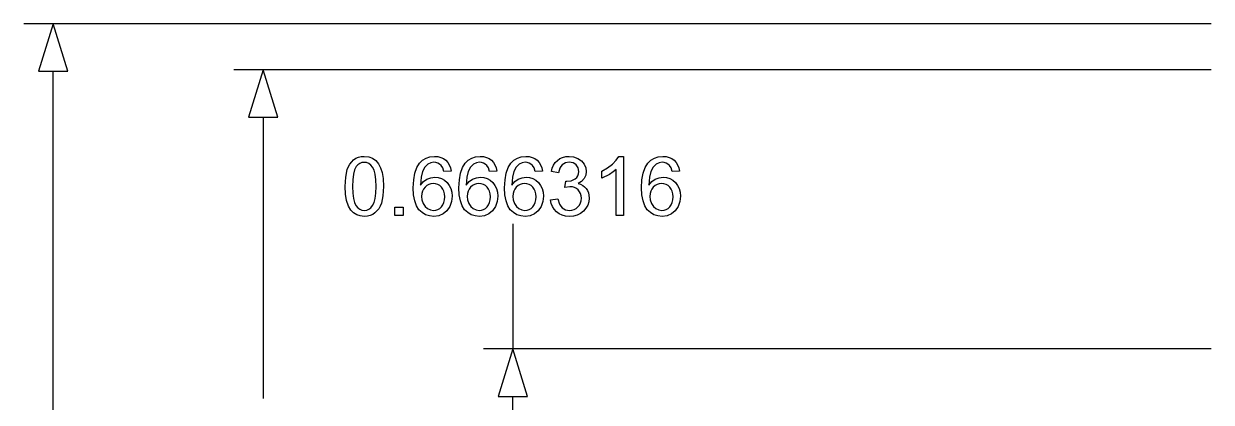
# Model space of a CAD drawing. Extents: x -0.57 to 3.06, y 0.01 to 2.07.
# Drawn here: x -0.46 to 0.49, y 1.124 to 1.426 of the extents above; entities that cross this region are included whole.
import ezdxf

# ---------------------------------------------------------------- set-up
doc = ezdxf.new("R2010")
doc.units = 0
doc.header["$MEASUREMENT"] = 0
doc.layers.add('DIMENSIONS', color=7, linetype='CONTINUOUS')

msp = doc.modelspace()

# ---------------------------------------------------------------- linework, layer by layer
at = {"layer": 'DIMENSIONS'}
for points in [[(0.49, 1.42648), (-0.45964, 1.42648)], [(-0.43614, 1.42648), (-0.44789, 1.38845)], [(-0.42439, 1.38845), (-0.43614, 1.42648)], [(-0.44789, 1.38845), (-0.42439, 1.38845)], [(-0.43614, 0.99231), (-0.43614, 1.38845)], [(0.49, 1.38971), (-0.29157, 1.38971)], [(-0.26807, 1.38971), (-0.27982, 1.35169)], [(-0.25632, 1.35169), (-0.26807, 1.38971)], [(-0.27982, 1.35169), (-0.25632, 1.35169)], [(-0.26807, 1.35169), (-0.26807, 1.12653)], [(-0.06857, 1.26643), (-0.06857, 1.16632)], [(0.49, 1.16632), (-0.09207, 1.16632)], [(-0.06857, 1.16632), (-0.08032, 1.12829)], [(-0.05682, 1.12829), (-0.06857, 1.16632)], [(-0.08032, 1.12829), (-0.05682, 1.12829)], [(-0.06857, 0.53802), (-0.06857, 1.12829)]]:
    msp.add_lwpolyline(points, dxfattribs=at)
for points in [[(-0.20263, 1.29632), (-0.2022, 1.30384), (-0.20091, 1.30974), (-0.19995, 1.31213), (-0.19878, 1.31424), (-0.1974, 1.31605), (-0.19581, 1.31757), (-0.19401, 1.31878), (-0.19199, 1.31964), (-0.18976, 1.32016), (-0.1873, 1.32033), (-0.18375, 1.31995), (-0.18067, 1.31881), (-0.17806, 1.31695), (-0.17595, 1.31442), (-0.17429, 1.31123), (-0.17304, 1.30743), (-0.17224, 1.30259), (-0.17198, 1.29632), (-0.1724, 1.28885), (-0.17368, 1.28297), (-0.17463, 1.28057), (-0.1758, 1.27846), (-0.17717, 1.27664), (-0.17876, 1.27511), (-0.18056, 1.2739), (-0.18259, 1.27303), (-0.18483, 1.27251), (-0.1873, 1.27234), (-0.19052, 1.27264), (-0.19337, 1.27356), (-0.19586, 1.27508), (-0.19798, 1.27721), (-0.20001, 1.28061), (-0.20146, 1.28492), (-0.20234, 1.29016)], [(-0.11792, 1.30863), (-0.12366, 1.30818), (-0.12459, 1.31111), (-0.12584, 1.31312), (-0.12708, 1.3142), (-0.12846, 1.31497), (-0.12997, 1.31543), (-0.13161, 1.31559), (-0.1342, 1.3152), (-0.13645, 1.31405), (-0.13889, 1.3116), (-0.14075, 1.30825), (-0.14195, 1.30362), (-0.14239, 1.29738), (-0.14007, 1.30014), (-0.13729, 1.30209), (-0.1342, 1.30324), (-0.13097, 1.30363), (-0.12819, 1.30336), (-0.12563, 1.30257), (-0.12328, 1.30124), (-0.12115, 1.29938), (-0.11937, 1.2971), (-0.1181, 1.29451), (-0.11734, 1.29161), (-0.11709, 1.2884), (-0.11757, 1.28413), (-0.119, 1.28018), (-0.12126, 1.27682), (-0.12424, 1.27436), (-0.1278, 1.27284), (-0.13181, 1.27234), (-0.13525, 1.27267), (-0.13835, 1.27366), (-0.14113, 1.27532), (-0.14357, 1.27764), (-0.14556, 1.28073), (-0.14699, 1.28467), (-0.14784, 1.28947), (-0.14812, 1.29513), (-0.14781, 1.30148), (-0.14687, 1.3069), (-0.14529, 1.31139), (-0.14309, 1.31495), (-0.1407, 1.3173), (-0.13794, 1.31899), (-0.13479, 1.32), (-0.13126, 1.32033), (-0.12861, 1.32014), (-0.12622, 1.31955), (-0.12407, 1.31858), (-0.12217, 1.31722), (-0.12058, 1.31552), (-0.11934, 1.31352), (-0.11845, 1.31122)], [(-0.08141, 1.30863), (-0.08715, 1.30818), (-0.08808, 1.31111), (-0.08933, 1.31312), (-0.09056, 1.3142), (-0.09194, 1.31497), (-0.09345, 1.31543), (-0.0951, 1.31559), (-0.09769, 1.3152), (-0.09994, 1.31405), (-0.10238, 1.3116), (-0.10423, 1.30825), (-0.10543, 1.30362), (-0.10587, 1.29738), (-0.10355, 1.30014), (-0.10077, 1.30209), (-0.09769, 1.30324), (-0.09446, 1.30363), (-0.09168, 1.30336), (-0.08911, 1.30257), (-0.08676, 1.30124), (-0.08463, 1.29938), (-0.08286, 1.2971), (-0.08159, 1.29451), (-0.08083, 1.29161), (-0.08057, 1.2884), (-0.08105, 1.28413), (-0.08248, 1.28018), (-0.08475, 1.27682), (-0.08772, 1.27436), (-0.09128, 1.27284), (-0.09529, 1.27234), (-0.09873, 1.27267), (-0.10184, 1.27366), (-0.10461, 1.27532), (-0.10706, 1.27764), (-0.10905, 1.28073), (-0.11047, 1.28467), (-0.11132, 1.28947), (-0.11161, 1.29513), (-0.11129, 1.30148), (-0.11035, 1.3069), (-0.10878, 1.31139), (-0.10657, 1.31495), (-0.10419, 1.3173), (-0.10142, 1.31899), (-0.09827, 1.32), (-0.09474, 1.32033), (-0.0921, 1.32014), (-0.0897, 1.31955), (-0.08755, 1.31858), (-0.08566, 1.31722), (-0.08406, 1.31552), (-0.08282, 1.31352), (-0.08194, 1.31122)], [(-0.04489, 1.30863), (-0.05063, 1.30818), (-0.05156, 1.31111), (-0.05281, 1.31312), (-0.05405, 1.3142), (-0.05542, 1.31497), (-0.05693, 1.31543), (-0.05858, 1.31559), (-0.06117, 1.3152), (-0.06342, 1.31405), (-0.06586, 1.3116), (-0.06772, 1.30825), (-0.06891, 1.30362), (-0.06935, 1.29738), (-0.06704, 1.30014), (-0.06426, 1.30209), (-0.06117, 1.30324), (-0.05794, 1.30363), (-0.05516, 1.30336), (-0.0526, 1.30257), (-0.05025, 1.30124), (-0.04811, 1.29938), (-0.04634, 1.2971), (-0.04507, 1.29451), (-0.04431, 1.29161), (-0.04406, 1.2884), (-0.04453, 1.28413), (-0.04597, 1.28018), (-0.04823, 1.27682), (-0.05121, 1.27436), (-0.05477, 1.27284), (-0.05877, 1.27234), (-0.06221, 1.27267), (-0.06532, 1.27366), (-0.0681, 1.27532), (-0.07054, 1.27764), (-0.07253, 1.28073), (-0.07395, 1.28467), (-0.07481, 1.28947), (-0.07509, 1.29513), (-0.07478, 1.30148), (-0.07383, 1.3069), (-0.07226, 1.31139), (-0.07006, 1.31495), (-0.06767, 1.3173), (-0.0649, 1.31899), (-0.06176, 1.32), (-0.05823, 1.32033), (-0.05558, 1.32014), (-0.05318, 1.31955), (-0.05104, 1.31858), (-0.04914, 1.31722), (-0.04755, 1.31552), (-0.04631, 1.31352), (-0.04542, 1.31122)], [(-0.03829, 1.28555), (-0.03252, 1.28632), (-0.03117, 1.2821), (-0.03024, 1.2805), (-0.02913, 1.27925), (-0.02648, 1.27762), (-0.02332, 1.27708), (-0.02136, 1.27726), (-0.01956, 1.27779), (-0.01792, 1.27867), (-0.01644, 1.2799), (-0.01521, 1.2814), (-0.01433, 1.28306), (-0.01381, 1.28489), (-0.01363, 1.28689), (-0.0138, 1.28879), (-0.01428, 1.29052), (-0.01509, 1.29207), (-0.01623, 1.29345), (-0.01762, 1.29458), (-0.01918, 1.29539), (-0.02092, 1.29587), (-0.02283, 1.29603), (-0.02691, 1.29539), (-0.02626, 1.30045), (-0.02533, 1.30039), (-0.02183, 1.30087), (-0.0187, 1.30231), (-0.01741, 1.30341), (-0.01649, 1.30476), (-0.01593, 1.30637), (-0.01575, 1.30825), (-0.01629, 1.31115), (-0.0179, 1.3135), (-0.01905, 1.31441), (-0.02036, 1.31507), (-0.02344, 1.31559), (-0.02653, 1.31506), (-0.02905, 1.31347), (-0.03008, 1.31228), (-0.0309, 1.31083), (-0.03194, 1.30712), (-0.03771, 1.30815), (-0.03701, 1.31089), (-0.03598, 1.3133), (-0.03461, 1.31538), (-0.0329, 1.31714), (-0.03091, 1.31854), (-0.02869, 1.31953), (-0.02625, 1.32013), (-0.02357, 1.32033), (-0.01988, 1.31992), (-0.01649, 1.31868), (-0.01363, 1.31673), (-0.01153, 1.31418), (-0.01025, 1.31123), (-0.00982, 1.30812), (-0.01023, 1.30521), (-0.01145, 1.30257), (-0.01348, 1.30033), (-0.01629, 1.2986), (-0.01433, 1.29799), (-0.01259, 1.29712), (-0.01109, 1.29599), (-0.00982, 1.2946), (-0.00881, 1.29299), (-0.00809, 1.29119), (-0.00765, 1.2892), (-0.00751, 1.28702), (-0.00779, 1.28406), (-0.00863, 1.28133), (-0.01003, 1.27884), (-0.012, 1.27659), (-0.01439, 1.27471), (-0.01708, 1.27338), (-0.02006, 1.27257), (-0.02335, 1.27231), (-0.02631, 1.27254), (-0.02901, 1.27323), (-0.03145, 1.27438), (-0.03362, 1.27599), (-0.03545, 1.27797), (-0.03683, 1.28022), (-0.03778, 1.28275)], [(0.01993, 1.27314), (0.01416, 1.27314), (0.01416, 1.30991), (0.01175, 1.30792), (0.0087, 1.30594), (0.00262, 1.30296), (0.00262, 1.30853), (0.00716, 1.31105), (0.01109, 1.31405), (0.01418, 1.31724), (0.01621, 1.32033), (0.01993, 1.32033)], [(0.06466, 1.30863), (0.05892, 1.30818), (0.05799, 1.31111), (0.05674, 1.31312), (0.0555, 1.3142), (0.05413, 1.31497), (0.05262, 1.31543), (0.05097, 1.31559), (0.04838, 1.3152), (0.04613, 1.31405), (0.04369, 1.3116), (0.04183, 1.30825), (0.04064, 1.30362), (0.0402, 1.29738), (0.04251, 1.30014), (0.04529, 1.30209), (0.04838, 1.30324), (0.05161, 1.30363), (0.05439, 1.30336), (0.05695, 1.30257), (0.0593, 1.30124), (0.06144, 1.29938), (0.06321, 1.2971), (0.06448, 1.29451), (0.06524, 1.29161), (0.06549, 1.2884), (0.06501, 1.28413), (0.06358, 1.28018), (0.06132, 1.27682), (0.05834, 1.27436), (0.05478, 1.27284), (0.05078, 1.27234), (0.04734, 1.27267), (0.04423, 1.27366), (0.04145, 1.27532), (0.03901, 1.27764), (0.03702, 1.28073), (0.0356, 1.28467), (0.03474, 1.28947), (0.03446, 1.29513), (0.03477, 1.30148), (0.03572, 1.3069), (0.03729, 1.31139), (0.03949, 1.31495), (0.04188, 1.3173), (0.04464, 1.31899), (0.04779, 1.32), (0.05132, 1.32033), (0.05397, 1.32014), (0.05637, 1.31955), (0.05851, 1.31858), (0.06041, 1.31722), (0.062, 1.31552), (0.06324, 1.31352), (0.06413, 1.31122)], [(-0.1967, 1.29632), (-0.19653, 1.29102), (-0.19602, 1.28668), (-0.19517, 1.28331), (-0.19399, 1.28091), (-0.19255, 1.27924), (-0.19096, 1.27804), (-0.18921, 1.27732), (-0.1873, 1.27708), (-0.18539, 1.27732), (-0.18364, 1.27804), (-0.18205, 1.27925), (-0.18062, 1.28093), (-0.17943, 1.28333), (-0.17859, 1.2867), (-0.17808, 1.29103), (-0.17791, 1.29632), (-0.17808, 1.30164), (-0.17859, 1.30598), (-0.17943, 1.30935), (-0.18062, 1.31174), (-0.18206, 1.31341), (-0.18366, 1.3146), (-0.18543, 1.31532), (-0.18737, 1.31556), (-0.18925, 1.31534), (-0.19094, 1.31471), (-0.19243, 1.31366), (-0.19371, 1.31219), (-0.19502, 1.30959), (-0.19595, 1.30607), (-0.19651, 1.30165)], [(-0.14149, 1.28837), (-0.14117, 1.28545), (-0.14022, 1.28266), (-0.1387, 1.28026), (-0.13668, 1.27851), (-0.13435, 1.27744), (-0.1319, 1.27708), (-0.13014, 1.27727), (-0.1285, 1.27782), (-0.127, 1.27874), (-0.12562, 1.28003), (-0.12447, 1.28164), (-0.12365, 1.28351), (-0.12315, 1.28565), (-0.12299, 1.28805), (-0.12315, 1.29035), (-0.12364, 1.2924), (-0.12445, 1.29419), (-0.12559, 1.29573), (-0.12697, 1.29695), (-0.12852, 1.29783), (-0.13024, 1.29836), (-0.13213, 1.29853), (-0.13401, 1.29836), (-0.13574, 1.29783), (-0.13733, 1.29695), (-0.13876, 1.29573), (-0.13996, 1.29421), (-0.14081, 1.29248), (-0.14132, 1.29054)], [(-0.10497, 1.28837), (-0.10466, 1.28545), (-0.10371, 1.28266), (-0.10219, 1.28026), (-0.10016, 1.27851), (-0.09783, 1.27744), (-0.09539, 1.27708), (-0.09362, 1.27727), (-0.09199, 1.27782), (-0.09048, 1.27874), (-0.0891, 1.28003), (-0.08795, 1.28164), (-0.08713, 1.28351), (-0.08664, 1.28565), (-0.08647, 1.28805), (-0.08664, 1.29035), (-0.08712, 1.2924), (-0.08793, 1.29419), (-0.08907, 1.29573), (-0.09045, 1.29695), (-0.092, 1.29783), (-0.09372, 1.29836), (-0.09561, 1.29853), (-0.09749, 1.29836), (-0.09923, 1.29783), (-0.10081, 1.29695), (-0.10225, 1.29573), (-0.10344, 1.29421), (-0.10429, 1.29248), (-0.1048, 1.29054)], [(-0.06846, 1.28837), (-0.06814, 1.28545), (-0.06719, 1.28266), (-0.06567, 1.28026), (-0.06365, 1.27851), (-0.06131, 1.27744), (-0.05887, 1.27708), (-0.05711, 1.27727), (-0.05547, 1.27782), (-0.05396, 1.27874), (-0.05259, 1.28003), (-0.05144, 1.28164), (-0.05061, 1.28351), (-0.05012, 1.28565), (-0.04996, 1.28805), (-0.05012, 1.29035), (-0.05061, 1.2924), (-0.05142, 1.29419), (-0.05255, 1.29573), (-0.05394, 1.29695), (-0.05549, 1.29783), (-0.05721, 1.29836), (-0.05909, 1.29853), (-0.06098, 1.29836), (-0.06271, 1.29783), (-0.06429, 1.29695), (-0.06573, 1.29573), (-0.06692, 1.29421), (-0.06777, 1.29248), (-0.06829, 1.29054)], [(0.04109, 1.28837), (0.04141, 1.28545), (0.04236, 1.28266), (0.04388, 1.28026), (0.0459, 1.27851), (0.04823, 1.27744), (0.05068, 1.27708), (0.05244, 1.27727), (0.05408, 1.27782), (0.05558, 1.27874), (0.05696, 1.28003), (0.05811, 1.28164), (0.05893, 1.28351), (0.05943, 1.28565), (0.05959, 1.28805), (0.05943, 1.29035), (0.05894, 1.2924), (0.05813, 1.29419), (0.057, 1.29573), (0.05561, 1.29695), (0.05406, 1.29783), (0.05234, 1.29836), (0.05046, 1.29853), (0.04857, 1.29836), (0.04684, 1.29783), (0.04526, 1.29695), (0.04382, 1.29573), (0.04263, 1.29421), (0.04177, 1.29248), (0.04126, 1.29054)], [(-0.16287, 1.27314), (-0.16287, 1.27971), (-0.1563, 1.27971), (-0.1563, 1.27314)]]:
    msp.add_lwpolyline(points, close=True, dxfattribs=at)

doc.saveas('drawing.dxf')
